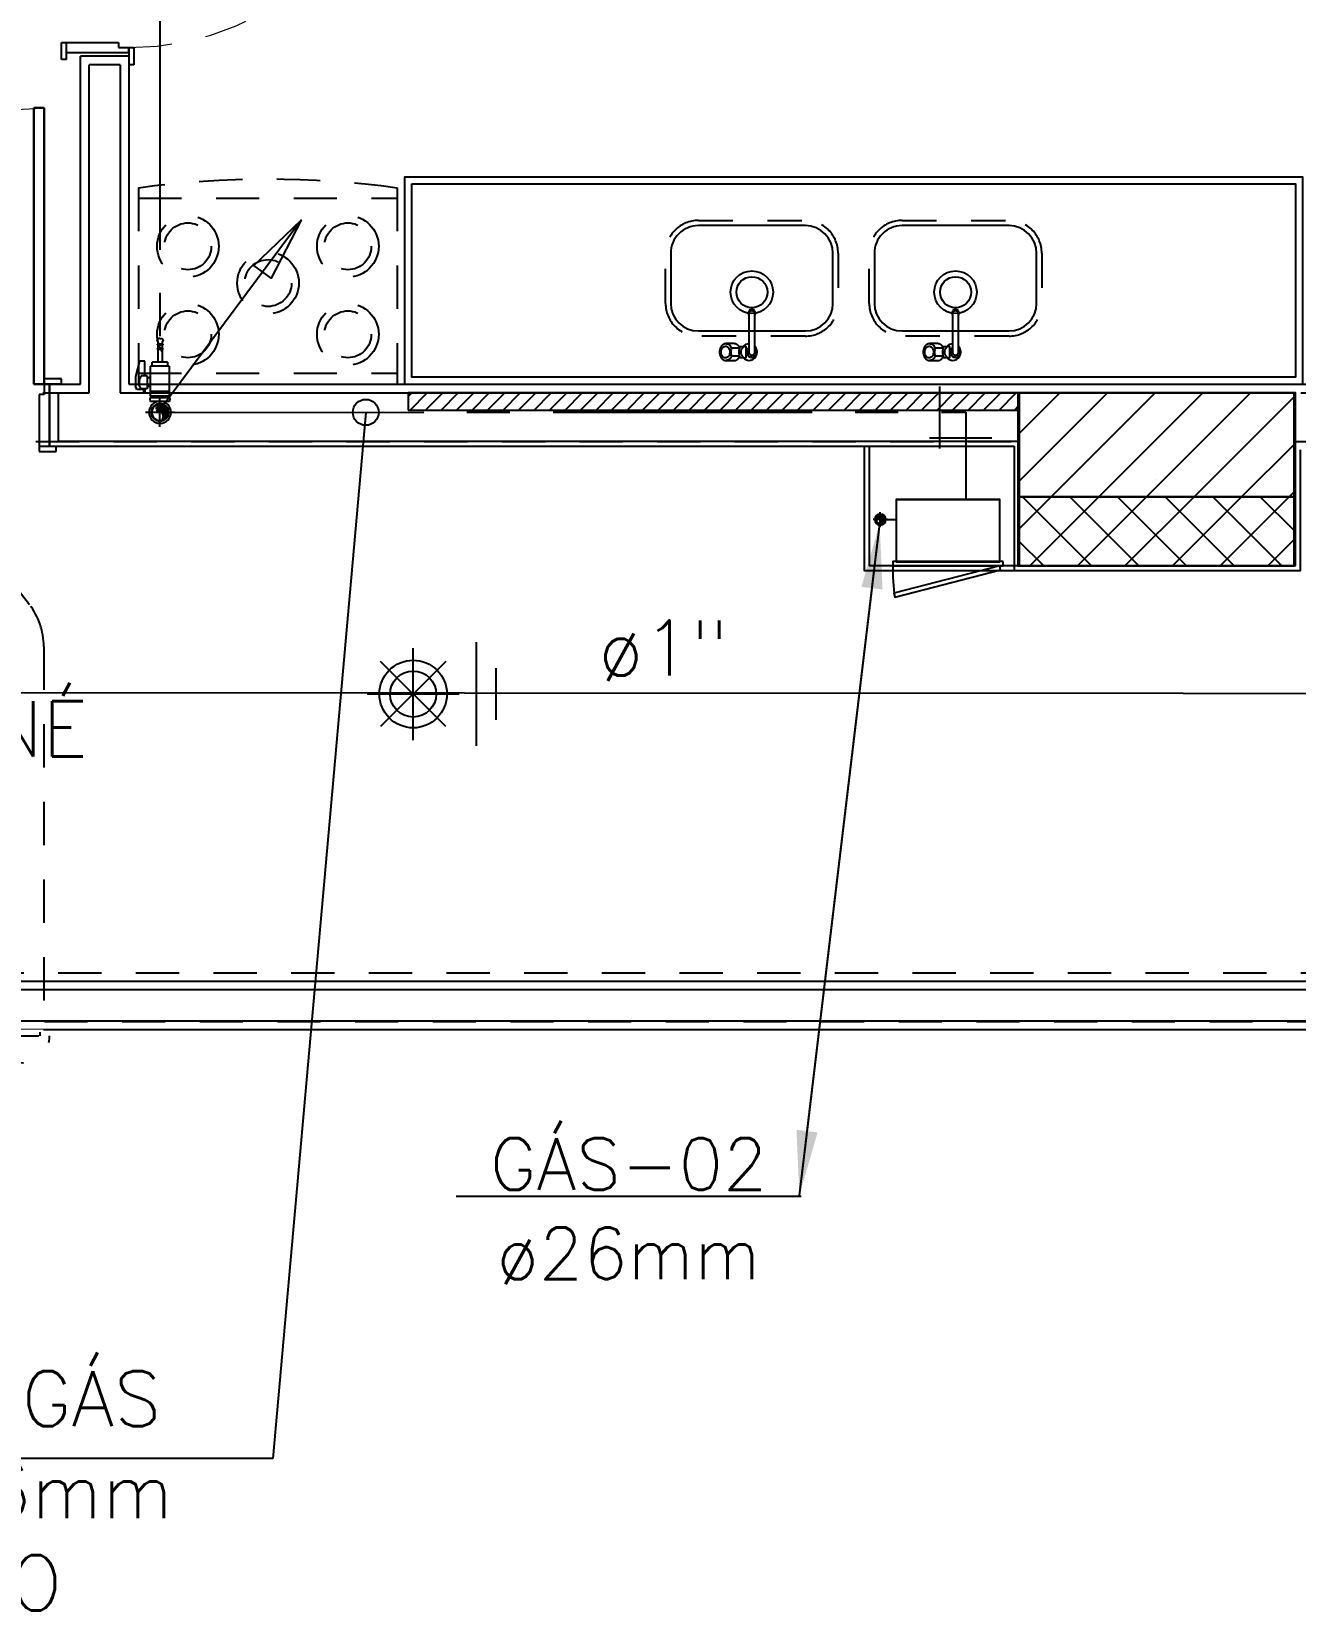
# Model space of a CAD drawing. Header units: millimetres. Extents: x 188.6 to 263.2, y 40.1 to 120.1.
# Drawn here: x 226.388 to 230.049, y 105.782 to 110.355 of the extents above; entities that cross this region are included whole.
import ezdxf
from ezdxf.enums import TextEntityAlignment as Align

# ---------------------------------------------------------------- set-up
doc = ezdxf.new("R2010")
doc.units = ezdxf.units.MM
doc.set_wipeout_variables(frame=1)
for name, pattern in [('_XREF_APTOS 605 E 606_R01$0$HIDDEN2', [0.1875, 0.125, -0.0625]), ('_XREF_APTOS 605 E 606_R01$0$XREF-TIPO$0$HIDDEN2', [0.1875, 0.125, -0.0625]), ('CENTER2', [1.125, 0.75, -0.125, 0.125, -0.125]), ('HIDDEN2', [0.1875, 0.125, -0.0625])]:
    doc.linetypes.add(name, pattern=pattern)
for name, color, linetype in [('_XREF_APTOS 605 E 606_R01$0$L-O-LAYOUT-MOLHADO', 8, 'Continuous'), ('ARQ', 8, 'Continuous'), ('ARQ-BASE', 8, 'Continuous'), ('ESTR-PILARES', 11, 'Continuous'), ('ESTR-VIGAS', 11, 'HIDDEN2'), ('ESTRUTURA', 7, 'Continuous'), ('EX-AQ', 160, 'Continuous'), ('Exaustao Aquecedor', 212, 'Continuous'), ('EXAUSTÃO-AQUECEDOR', 244, 'HIDDEN2'), ('GAS-COL', 7, 'Continuous'), ('GAS-CONEXOES', 200, 'Continuous'), ('GAS-CX', 202, 'Continuous'), ('GAS-PONTO', 202, 'Continuous'), ('GAS-TEXTO', 7, 'Continuous'), ('GAS-TUBO-PISO', 6, 'CENTER2'), ('NORMO-AF', 2, 'Continuous'), ('SPK', 10, 'Continuous'), ('SPK-CONEXAO', 10, 'Continuous'), ('SPK-INTERNO', 244, 'Continuous'), ('SPK-TEXTO', 7, 'Continuous'), ('SPK-TUBO-TETO', 12, 'Continuous')]:
    doc.layers.add(name, color=color, linetype=linetype)
doc.styles.add('60-50', font='romans.shx', dxfattribs={"height": 0.08})
doc.styles.add('60-75', font='romans.shx', dxfattribs={"height": 0.12})
doc.styles.add('ROMANS', font='ROMANS.SHX', dxfattribs={"height": 0.15})
doc.dimstyles.new('BOLAS75', dxfattribs={"dimtxt": 0.12, "dimasz": 0.075, "dimexe": 0.18, "dimexo": 0.06, "dimgap": 0.08, "dimtad": 0, "dimzin": 4, "dimdsep": 46, "dimtxsty": '60-75', "dimblk": 'ORIGIN', "dimcen": 0.09, "dimse1": 1, "dimse2": 1, "dimclrd": 244, "dimclrt": 7, "dimadec": 0, "dimazin": 0, "dimtfac": 1.8, "dimtix": 1, "dimtmove": 2, "dimatfit": 3, "dimldrblk": 'ORIGIN', "dimfxl": 0.18, "dimtvp": 2, "dimtolj": 1, "dimtzin": 4, "dimarcsym": 0})
doc.dimstyles.new('IND75', dxfattribs={"dimtxt": 0.15, "dimasz": 0.1875, "dimexe": 0.15, "dimexo": 0, "dimgap": 0.1, "dimtad": 1, "dimzin": 10, "dimdsep": 46, "dimtxsty": '60-75', "dimcen": 0, "dimclrd": 256, "dimclre": 1, "dimclrt": 256, "dimadec": 0, "dimazin": 0, "dimtfac": 1, "dimtix": 1, "dimtmove": 2, "dimatfit": 3, "dimfxl": 0.15, "dimtolj": 1, "dimtzin": 6, "dimarcsym": 0})

# ---------------------------------------------------------------- blocks, each defined once
blk = doc.blocks.new('_XREF_APTOS 605 E 606_R01$0$XREF-TIPO$0$A$C0189091C')
at = {"layer": 'ARQ-BASE'}
for p, q in [((0.05, 0.1425), (0.05, 0.9425)), ((0.05, 0.9425), (0.08, 0.9425)), ((0.08, 0.9425), (0.05, 0.9425)), ((0.05, 0.9425), (0.05, 0.1425)), ((0.08, 0.9425), (0.08, 0.1425)), ((0.08, 0.1425), (0.08, 0.9425)), ((0, 0.1575), (0.05, 0.1575)), ((0, 0.1425), (0, 0.1575)), ((0.05, 0.1425), (0, 0.1425)), ((0, 0.1425), (0.05, 0.1425)), ((0.035, -0.0375), (0.035, 0.1425)), ((0.08, 0.1425), (0.05, 0.1425)), ((0.05, 0.1425), (0.08, 0.1425)), ((0.05, 0.1425), (0.05, 0.1125)), ((0.85, 0.1575), (0.9, 0.1575)), ((0.85, 0.1425), (0.85, 0.1575)), ((0.865, 0.1425), (0.85, 0.1425)), ((0.85, 0.1125), (0.85, 0.1425)), ((0.85, 0.1425), (0.9, 0.1425)), ((0.865, 0.1425), (0.865, -0.0375)), ((0.9, 0.1575), (0.9, 0.1425)), ((0.05, 0.1125), (0.065, 0.1125)), ((0.065, 0.1125), (0.065, -0.0375)), ((0.835, 0.1125), (0.85, 0.1125)), ((0.835, -0.0375), (0.835, 0.1125)), ((0.015, -0.0525), (0.015, -0.0375)), ((0.065, -0.0375), (0.015, -0.0375)), ((0.065, -0.0375), (0.065, -0.0525)), ((0.835, -0.0525), (0.835, -0.0375)), ((0.885, -0.0375), (0.835, -0.0375)), ((0.885, -0.0375), (0.885, -0.0525)), ((0.065, -0.0525), (0.015, -0.0525)), ((0.885, -0.0525), (0.835, -0.0525))]:
    blk.add_line(p, q, dxfattribs=at)
at = {"layer": 'ARQ-BASE', "color": 8, "linetype": '_XREF_APTOS 605 E 606_R01$0$XREF-TIPO$0$HIDDEN2', "lineweight": 13}
blk.add_arc((0.05, 0.1425), 0.8, 360, 90, dxfattribs=at)
blk = doc.blocks.new('_XREF_APTOS 605 E 606_R01$0$CUBA_BL47_SUPERIOR')
for p, q in [((0.155, 0.1123), (-0.155, 0.1123)), ((-0.235, 0.0323), (-0.235, -0.1128)), ((0.235, -0.1128), (0.235, 0.0323)), ((-0.155, -0.1928), (0.155, -0.1928))]:
    blk.add_line(p, q)
at = {"color": 8, "linetype": '_XREF_APTOS 605 E 606_R01$0$HIDDEN2', "ltscale": 0.5}
blk.add_lwpolyline([(-0.25, 0.0323, -0.414214), (-0.155, 0.1273), (0.155, 0.1273, -0.414214), (0.25, 0.0323), (0.25, -0.1128, -0.414214), (0.155, -0.2078), (-0.155, -0.2078, -0.414214), (-0.25, -0.1128)], format="xyb", close=True, dxfattribs=at)
at = {"color": 8}
blk.add_circle((0, 0), 0.0615, dxfattribs=at)
blk.add_circle((0, 0), 0.0449)
for centre, start, end in [((-0.155, 0.0323), 90, 180), ((0.155, 0.0323), 0, 90), ((-0.155, -0.1128), 180, 270), ((0.155, -0.1128), 270, 0)]:
    blk.add_arc(centre, 0.08, start, end)
blk = doc.blocks.new('_XREF_APTOS 605 E 606_R01$0$DECA_1195CR40_SUPERIOR')
for p, q in [((-0.0086, 0.0002), (-0.0086, -0.1099)), ((0.0086, -0.1099), (0.0086, 0.0002)), ((0.0369, 0.016), (0.0246, 0.016)), ((0.0512, 0.0249), (0.051, 0.0249)), ((0.0513, 0.0249), (0.0512, 0.0249)), ((0.0751, 0.0249), (0.0513, 0.0249)), ((0.0766, 0.0174), (0.0761, 0.0174)), ((0.0246, -0.0151), (0.0369, -0.0151)), ((0.0513, -0.0241), (0.0751, -0.0241)), ((0.0761, -0.0166), (0.0766, -0.0166)), ((-0.0102, -0.1112), (-0.0102, -0.1129)), ((-0.0086, -0.1099), (-0.0086, -0.1112)), ((0.0086, -0.1112), (0.0086, -0.1099)), ((0.0102, -0.1129), (0.0102, -0.1112))]:
    blk.add_line(p, q)
at = {"color": 8}
for p, q in [((0.0594, 0.0116), (0.0356, 0.0116)), ((0.0356, -0.0108), (0.0594, -0.0108))]:
    blk.add_line(p, q, dxfattribs=at)
for points in [[(0.0086, 0.0002, 0), (0.0086, 0.0005, 0), (0.0086, 0.0009, 0), (0.0086, 0.0012, 0), (0.0086, 0.0014, 0), (0.0085, 0.0016, 0), (0.0085, 0.0017, 0), (0.0085, 0.0018, 0), (0.0085, 0.0019, 0), (0.0085, 0.0021, 0), (0.0084, 0.0022, 0), (0.0084, 0.0023, 0), (0.0084, 0.0024, 0), (0.0084, 0.0024, 0), (0.0083, 0.0025, 0), (0.0083, 0.0026, 0), (0.0082, 0.0029, 0), (0.0081, 0.0032, 0), (0.008, 0.0035, 0), (0.0079, 0.0038, 0), (0.0076, 0.0045, 0), (0.0073, 0.005, 0), (0.0069, 0.0056, 0), (0.0065, 0.0061, 0), (0.006, 0.0065, 0), (0.0055, 0.007, 0), (0.005, 0.0074, 0), (0.0045, 0.0077, 0), (0.004, 0.008, 0), (0.0034, 0.0083, 0), (0.0028, 0.0085, 0), (0.0022, 0.0087, 0), (0.0016, 0.0088, 0), (0.001, 0.0089, 0), (0.0003, 0.009, 0), (-0.0003, 0.009, 0), (-0.0009, 0.0089, 0), (-0.0016, 0.0088, 0), (-0.0022, 0.0087, 0), (-0.0028, 0.0085, 0), (-0.0034, 0.0083, 0), (-0.0039, 0.008, 0), (-0.0045, 0.0077, 0), (-0.005, 0.0074, 0), (-0.0055, 0.007, 0), (-0.006, 0.0066, 0), (-0.0064, 0.0061, 0), (-0.0068, 0.0056, 0), (-0.0072, 0.0051, 0), (-0.0076, 0.0045, 0), (-0.0076, 0.0043, 0), (-0.0077, 0.0042, 0), (-0.0078, 0.004, 0), (-0.0079, 0.0039, 0), (-0.0079, 0.0037, 0), (-0.008, 0.0035, 0), (-0.0081, 0.0032, 0), (-0.0082, 0.003, 0), (-0.0083, 0.0027, 0), (-0.0084, 0.0024, 0), (-0.0085, 0.002, 0), (-0.0085, 0.0016, 0), (-0.0086, 0.0011, 0), (-0.0086, 0.0007, 0), (-0.0086, 0.0002, 0)], [(0.0246, 0.016, 0), (0.0245, 0.016, 0), (0.0243, 0.016, 0), (0.0242, 0.016, 0), (0.0241, 0.016, 0), (0.024, 0.016, 0), (0.024, 0.016, 0), (0.024, 0.016, 0)], [(0.0352, 0.0117, 0), (0.0352, 0.0117, 0), (0.0353, 0.0117, 0), (0.0354, 0.0116, 0), (0.0356, 0.0116, 0)], [(0.0352, 0.0117, 0), (0.0354, 0.0111, 0), (0.0357, 0.0099, 0), (0.036, 0.0087, 0), (0.0362, 0.0075, 0), (0.0364, 0.0063, 0), (0.0366, 0.005, 0), (0.0367, 0.0037, 0), (0.0368, 0.0025, 0), (0.0368, 0.0012, 0), (0.0368, -0.0001, 0), (0.0368, -0.0013, 0), (0.0367, -0.0026, 0), (0.0366, -0.0039, 0), (0.0364, -0.0051, 0), (0.0363, -0.0064, 0), (0.036, -0.0076, 0), (0.0358, -0.0088, 0), (0.0354, -0.01, 0), (0.0352, -0.0109, 0)], [(0.051, 0.0249, 0), (0.0505, 0.0249, 0), (0.0496, 0.0248, 0), (0.0488, 0.0247, 0), (0.0479, 0.0245, 0), (0.047, 0.0243, 0), (0.0462, 0.024, 0), (0.0454, 0.0236, 0), (0.0445, 0.0232, 0), (0.0437, 0.0228, 0), (0.0429, 0.0223, 0), (0.0422, 0.0218, 0), (0.0414, 0.0212, 0), (0.0407, 0.0205, 0), (0.04, 0.0198, 0), (0.0393, 0.0191, 0), (0.0386, 0.0183, 0), (0.038, 0.0175, 0), (0.0374, 0.0167, 0), (0.0368, 0.0158, 0), (0.0363, 0.0149, 0), (0.0358, 0.0139, 0), (0.0354, 0.013, 0), (0.0353, 0.0128, 0)], [(0.0513, 0.0249, 0), (0.0513, 0.0249, 0)], [(0.0639, 0.0004, 0), (0.0641, 0.003, 0), (0.0645, 0.0056, 0), (0.0652, 0.008, 0), (0.0662, 0.0102, 0), (0.0675, 0.0122, 0), (0.0689, 0.014, 0), (0.0705, 0.0154, 0), (0.0723, 0.0164, 0), (0.0742, 0.0171, 0), (0.0761, 0.0174, 0), (0.0766, 0.0174, 0)], [(0.0766, -0.0166, 0), (0.0746, -0.0164, 0), (0.0727, -0.0158, 0), (0.0709, -0.0148, 0), (0.0693, -0.0135, 0), (0.0678, -0.0118, 0), (0.0665, -0.0099, 0), (0.0655, -0.0077, 0), (0.0647, -0.0053, 0), (0.0642, -0.0028, 0), (0.0639, -0.0002, 0), (0.0639, 0.0004, 0)], [(0.0751, -0.0241, 0), (0.0755, -0.0241, 0), (0.0764, -0.024, 0), (0.0773, -0.0239, 0), (0.0781, -0.0237, 0), (0.079, -0.0235, 0), (0.0799, -0.0233, 0), (0.0807, -0.0229, 0), (0.0815, -0.0226, 0), (0.0823, -0.0221, 0), (0.0831, -0.0217, 0), (0.0839, -0.0211, 0), (0.0847, -0.0206, 0), (0.0854, -0.02, 0), (0.0861, -0.0193, 0), (0.0868, -0.0186, 0), (0.0875, -0.0178, 0), (0.0881, -0.017, 0), (0.0888, -0.0162, 0), (0.0893, -0.0153, 0), (0.0899, -0.0144, 0), (0.0904, -0.0135, 0), (0.0909, -0.0125, 0), (0.0913, -0.0115, 0), (0.0917, -0.0105, 0), (0.0921, -0.0095, 0), (0.0924, -0.0084, 0), (0.0927, -0.0073, 0), (0.093, -0.0062, 0), (0.0932, -0.0051, 0), (0.0934, -0.004, 0), (0.0935, -0.0028, 0), (0.0936, -0.0017, 0), (0.0937, -0.0005, 0), (0.0937, 0.0006, 0), (0.0936, 0.0018, 0), (0.0936, 0.0029, 0), (0.0935, 0.0041, 0), (0.0933, 0.0052, 0), (0.0931, 0.0064, 0), (0.0929, 0.0075, 0), (0.0926, 0.0086, 0), (0.0923, 0.0096, 0), (0.092, 0.0107, 0), (0.0916, 0.0117, 0), (0.0912, 0.0128, 0), (0.0907, 0.0137, 0), (0.0902, 0.0147, 0), (0.0897, 0.0156, 0), (0.0891, 0.0165, 0), (0.0885, 0.0174, 0), (0.0879, 0.0182, 0), (0.0873, 0.019, 0), (0.0866, 0.0197, 0), (0.0859, 0.0204, 0), (0.0851, 0.0211, 0), (0.0844, 0.0217, 0), (0.0836, 0.0222, 0), (0.0828, 0.0227, 0), (0.082, 0.0232, 0), (0.0812, 0.0236, 0), (0.0803, 0.0239, 0), (0.0795, 0.0242, 0), (0.0786, 0.0245, 0), (0.0778, 0.0247, 0), (0.0769, 0.0248, 0), (0.076, 0.0249, 0), (0.0751, 0.0249, 0), (0.0751, 0.0249, 0)], [(0.0751, 0.0249, 0), (0.0751, 0.0249, 0)], [(0.0766, 0.0174, 0), (0.0785, 0.0172, 0), (0.0804, 0.0166, 0), (0.0822, 0.0157, 0), (0.0838, 0.0143, 0), (0.0853, 0.0127, 0), (0.0866, 0.0107, 0), (0.0877, 0.0085, 0), (0.0885, 0.0062, 0), (0.089, 0.0036, 0), (0.0892, 0.001, 0), (0.0891, -0.0016, 0), (0.0887, -0.0041, 0), (0.0881, -0.0066, 0), (0.0871, -0.0088, 0), (0.086, -0.0109, 0), (0.0846, -0.0127, 0), (0.083, -0.0142, 0), (0.0812, -0.0154, 0), (0.0794, -0.0161, 0), (0.0775, -0.0165, 0), (0.0766, -0.0166, 0)], [(0.024, -0.0152, 0), (0.024, -0.0152, 0), (0.024, -0.0151, 0), (0.0241, -0.0151, 0), (0.0243, -0.0151, 0), (0.0245, -0.0151, 0), (0.0246, -0.0151, 0)], [(0.0356, -0.0108, 0), (0.0354, -0.0108, 0), (0.0353, -0.0108, 0), (0.0352, -0.0108, 0), (0.0352, -0.0109, 0)], [(0.0353, -0.0119, 0), (0.0355, -0.0125, 0), (0.036, -0.0134, 0), (0.0365, -0.0144, 0), (0.037, -0.0153, 0), (0.0376, -0.0161, 0), (0.0382, -0.017, 0), (0.0389, -0.0178, 0), (0.0395, -0.0185, 0), (0.0402, -0.0193, 0), (0.041, -0.0199, 0), (0.0417, -0.0205, 0), (0.0425, -0.0211, 0), (0.0432, -0.0216, 0), (0.0441, -0.0221, 0), (0.0449, -0.0226, 0), (0.0457, -0.0229, 0), (0.0466, -0.0233, 0), (0.0474, -0.0235, 0), (0.0483, -0.0237, 0), (0.0491, -0.0239, 0), (0.05, -0.024, 0), (0.0509, -0.0241, 0), (0.0514, -0.0241, 0)], [(0.0514, -0.0241, 0), (0.0513, -0.0241, 0)], [(0.0751, -0.0241, 0), (0.0751, -0.0241, 0)], [(-0.0086, -0.1059, 0), (-0.0094, -0.1075, 0), (-0.0099, -0.1091, 0), (-0.0102, -0.1109, 0), (-0.0102, -0.1112, 0)], [(-0.0102, -0.1129, 0), (-0.01, -0.1147, 0), (-0.0096, -0.1164, 0), (-0.0088, -0.118, 0), (-0.0078, -0.1195, 0), (-0.0065, -0.1207, 0), (-0.0051, -0.1217, 0), (-0.0035, -0.1225, 0), (-0.0018, -0.1229, 0), (0, -0.1231, 0)], [(0, -0.1231, 0), (0.0018, -0.1229, 0), (0.0035, -0.1225, 0), (0.0051, -0.1217, 0), (0.0065, -0.1207, 0), (0.0078, -0.1195, 0), (0.0088, -0.118, 0), (0.0096, -0.1164, 0), (0.01, -0.1147, 0), (0.0102, -0.1129, 0)], [(0.0102, -0.1112, 0), (0.01, -0.1095, 0), (0.0096, -0.1078, 0), (0.0088, -0.1062, 0), (0.0086, -0.1059, 0)]]:
    blk.add_polyline3d(points)
for points in [[(0.0253, -0.0151, 0), (0.0249, -0.0153, 0), (0.0243, -0.0157, 0), (0.0235, -0.0161, 0), (0.0227, -0.0164, 0), (0.022, -0.0167, 0), (0.0213, -0.0168, 0), (0.0207, -0.0169, 0), (0.0201, -0.017, 0), (0.0196, -0.0169, 0), (0.0192, -0.0168, 0), (0.0186, -0.0166, 0), (0.0182, -0.0163, 0), (0.0179, -0.0159, 0), (0.0177, -0.0154, 0), (0.0175, -0.0149, 0), (0.0173, -0.0142, 0), (0.0173, -0.0135, 0), (0.0173, -0.0127, 0), (0.0173, -0.0118, 0), (0.0173, -0.0108, 0), (0.0174, -0.01, 0), (0.0174, -0.0091, 0), (0.0175, -0.0082, 0), (0.0175, -0.0072, 0), (0.0176, -0.0065, 0), (0.0176, -0.0056, 0), (0.0177, -0.0051, 0), (0.0177, -0.0044, 0), (0.0177, -0.0038, 0), (0.0177, -0.0034, 0), (0.0177, -0.003, 0), (0.0178, -0.0026, 0), (0.0178, -0.0022, 0), (0.0178, -0.0017, 0), (0.0178, -0.0012, 0), (0.0178, -0.0008, 0), (0.0178, -0.0004, 0), (0.0178, -0.0001, 0), (0.0178, 0.0004, 0), (0.0178, 0.0009, 0), (0.0178, 0.0014, 0), (0.0178, 0.0018, 0), (0.0178, 0.0022, 0), (0.0178, 0.0026, 0), (0.0178, 0.003, 0), (0.0178, 0.0034, 0), (0.0177, 0.004, 0), (0.0177, 0.0047, 0), (0.0177, 0.0053, 0), (0.0177, 0.0058, 0), (0.0176, 0.0067, 0), (0.0176, 0.0074, 0), (0.0175, 0.0087, 0), (0.0174, 0.0099, 0), (0.0174, 0.0109, 0), (0.0173, 0.0119, 0), (0.0173, 0.0129, 0), (0.0173, 0.0138, 0), (0.0173, 0.0146, 0), (0.0174, 0.0154, 0), (0.0176, 0.0161, 0), (0.0178, 0.0166, 0), (0.0181, 0.017, 0), (0.0184, 0.0173, 0), (0.0187, 0.0175, 0), (0.0192, 0.0177, 0), (0.0197, 0.0178, 0), (0.0203, 0.0178, 0), (0.0211, 0.0177, 0), (0.0219, 0.0176, 0), (0.0226, 0.0173, 0), (0.0234, 0.017, 0), (0.0242, 0.0166, 0), (0.025, 0.0162, 0), (0.0253, 0.016, 0)], [(0.0246, 0.016, 0), (0.0244, 0.016, 0), (0.0244, 0.0159, 0), (0.0243, 0.0158, 0), (0.0243, 0.0156, 0), (0.0244, 0.0154, 0), (0.0245, 0.0152, 0), (0.0248, 0.0148, 0), (0.0251, 0.0144, 0), (0.0254, 0.014, 0), (0.0258, 0.0135, 0), (0.0267, 0.0124, 0), (0.0272, 0.0118, 0), (0.0277, 0.0112, 0), (0.0282, 0.0103, 0), (0.0288, 0.0094, 0), (0.0294, 0.0083, 0), (0.0297, 0.0077, 0), (0.03, 0.0071, 0), (0.0303, 0.0064, 0), (0.0305, 0.0056, 0), (0.0307, 0.0052, 0), (0.0308, 0.0048, 0), (0.0309, 0.0044, 0), (0.031, 0.0039, 0), (0.0311, 0.0034, 0), (0.0312, 0.0029, 0), (0.0313, 0.0024, 0), (0.0313, 0.0019, 0), (0.0314, 0.0014, 0), (0.0314, 0.0009, 0), (0.0314, 0.0006, 0), (0.0314, 0.0004, 0), (0.0314, 0.0001, 0), (0.0314, -0.0002, 0), (0.0314, -0.0005, 0), (0.0314, -0.0007, 0), (0.0313, -0.001, 0), (0.0313, -0.0013, 0), (0.0313, -0.0017, 0), (0.0312, -0.0021, 0), (0.0311, -0.0025, 0), (0.0311, -0.0029, 0), (0.031, -0.0033, 0), (0.0309, -0.0036, 0), (0.0308, -0.0041, 0), (0.0306, -0.0045, 0), (0.0303, -0.0053, 0), (0.03, -0.0061, 0), (0.0297, -0.0068, 0), (0.0292, -0.0078, 0), (0.0288, -0.0086, 0), (0.0283, -0.0094, 0), (0.0278, -0.0101, 0), (0.0269, -0.0113, 0), (0.0261, -0.0124, 0), (0.0253, -0.0133, 0), (0.025, -0.0137, 0), (0.0247, -0.014, 0), (0.0245, -0.0144, 0), (0.0243, -0.0147, 0), (0.0243, -0.0149, 0), (0.0243, -0.015, 0), (0.0243, -0.0151, 0), (0.0245, -0.0151, 0), (0.0246, -0.0151, 0)], [(0.0594, 0.0129, 0), (0.0593, 0.0127, 0), (0.0593, 0.0125, 0), (0.0593, 0.0122, 0), (0.0593, 0.0119, 0), (0.0593, 0.0117, 0), (0.0594, 0.0116, 0)], [(0.0594, 0.0129, 0), (0.0607, 0.0155, 0), (0.0623, 0.0179, 0), (0.064, 0.0199, 0), (0.066, 0.0216, 0), (0.0681, 0.023, 0), (0.0703, 0.0241, 0), (0.0725, 0.0247, 0), (0.0749, 0.0249, 0), (0.0751, 0.0249, 0)], [(0.0594, -0.0108, 0), (0.0602, -0.0075, 0), (0.0607, -0.0041, 0), (0.061, -0.0006, 0), (0.0609, 0.0028, 0), (0.0605, 0.0062, 0), (0.0599, 0.0096, 0), (0.0594, 0.0116, 0)], [(0.0594, -0.0108, 0), (0.0593, -0.011, 0), (0.0593, -0.0113, 0), (0.0593, -0.0115, 0), (0.0593, -0.0118, 0), (0.0594, -0.012, 0), (0.0594, -0.0121, 0)], [(0.0751, -0.0241, 0), (0.0727, -0.0239, 0), (0.0705, -0.0233, 0), (0.0682, -0.0223, 0), (0.0662, -0.0209, 0), (0.0642, -0.0192, 0), (0.0624, -0.0172, 0), (0.0609, -0.0149, 0), (0.0595, -0.0123, 0), (0.0594, -0.0121, 0)], [(0.0086, -0.1112, 0), (0.0086, -0.1119, 0), (0.0085, -0.1126, 0), (0.0084, -0.1133, 0), (0.0082, -0.1139, 0), (0.008, -0.1145, 0), (0.0077, -0.1152, 0), (0.0074, -0.1157, 0), (0.007, -0.1163, 0), (0.0066, -0.1168, 0), (0.0061, -0.1173, 0), (0.0056, -0.1178, 0), (0.0051, -0.1182, 0), (0.0045, -0.1186, 0), (0.0039, -0.1189, 0), (0.0033, -0.1192, 0), (0.0027, -0.1194, 0), (0.002, -0.1196, 0), (0.0014, -0.1197, 0), (0.0007, -0.1198, 0), (0, -0.1198, 0), (-0.0007, -0.1198, 0), (-0.0013, -0.1197, 0), (-0.002, -0.1196, 0), (-0.0027, -0.1194, 0), (-0.0033, -0.1192, 0), (-0.0039, -0.1189, 0), (-0.0045, -0.1186, 0), (-0.0051, -0.1182, 0), (-0.0056, -0.1178, 0), (-0.0061, -0.1173, 0), (-0.0066, -0.1168, 0), (-0.007, -0.1163, 0), (-0.0073, -0.1157, 0), (-0.0077, -0.1152, 0), (-0.008, -0.1145, 0), (-0.0082, -0.1139, 0), (-0.0084, -0.1133, 0), (-0.0085, -0.1126, 0), (-0.0086, -0.1119, 0), (-0.0086, -0.1112, 0)]]:
    blk.add_polyline3d(points, dxfattribs=at)
for centre, radius, start, end in [((0.0083, 0.0004), 0.0239, 40.6224, 224.7251), ((0, 0.0004), 0.0155, 303.7054, 236.2946), ((0, 0.0004), 0.00862, 180, 180.586), ((0, 0.0004), 0.00862, 180.586, 182.5957), ((0, 0.0004), 0.00862, 357.1497, 359.5628), ((0, 0.0004), 0.00862, 359.5628, 0), ((0.0366, 0.0122), 0.0015, 156.1757, 196.6323), ((0.0083, 0.0004), 0.0239, 270.7235, 319.3776), ((0.0366, -0.0113), 0.0015, 163.3677, 203.8243)]:
    blk.add_arc(centre, radius, start, end)
for start, end in [(0, 233.4897), (306.5103, 0)]:
    blk.add_arc((0, 0.0004), 0.0145, start, end, dxfattribs=at)
blk = doc.blocks.new('_XREF_APTOS 605 E 606_R01$0$A$C2F7920B8')
at = {"layer": '_XREF_APTOS 605 E 606_R01$0$L-O-LAYOUT-MOLHADO', "linetype": '_XREF_APTOS 605 E 606_R01$0$HIDDEN2'}
for p, q in [((0, 0.5682), (0, 0)), ((0.75, 0.5682), (0.75, 0)), ((0, 0.539), (0.75, 0.539)), ((0, 0.0321), (0.75, 0.0321)), ((0, 0), (0.75, 0))]:
    blk.add_line(p, q, dxfattribs=at)
for centre, radius in [((0.1433, 0.3992), 0.0893), ((0.1433, 0.3992), 0.0679), ((0.6067, 0.3992), 0.0893), ((0.6067, 0.3992), 0.0679), ((0.3756, 0.2929), 0.0893), ((0.3756, 0.2929), 0.0679), ((0.1433, 0.1443), 0.0893), ((0.6067, 0.1443), 0.0893), ((0.1433, 0.1443), 0.0679), ((0.6067, 0.1443), 0.0679)]:
    blk.add_circle(centre, radius, dxfattribs=at)
blk.add_arc((0.375, -2.1881), 2.7816, 82.2521, 97.7479, dxfattribs=at)
blk = doc.blocks.new('A$C1BFF5DEF')
at = {"layer": 'ARQ-BASE'}
h = blk.add_hatch(dxfattribs=at)
h.set_pattern_fill('ANSI31', color=8, scale=0.01)
h.set_pattern_definition([(45, (30.198822, 0.204894), (-0.02245064, 0.02245064), [])])
h.paths.add_polyline_path([(30.36, 0.2049), (30.36, 0.2549), (28.5895, 0.2549), (28.5895, 0.2049)])
at = {"layer": 'ARQ', "color": 8}
for p, q in [((35.705, -1.45), (17.2998, -1.45)), ((35.705, -1.475), (17.2998, -1.475)), ((35.705, -1.565), (17.2998, -1.565)), ((35.705, -1.59), (17.2998, -1.59))]:
    blk.add_line(p, q, dxfattribs=at)
at = {"layer": 'ARQ-BASE', "color": 8}
for p, q in [((27.6403, 0.2799), (27.6403, 1.2299)), ((27.7803, 1.2299), (27.6403, 1.2299)), ((27.6653, 0.2549), (27.6653, 1.2049)), ((27.7553, 1.2049), (27.6653, 1.2049)), ((27.7553, 1.2049), (27.7553, 0.2549)), ((27.7803, 1.2299), (27.7803, 0.2799)), ((27.5503, 0.2799), (27.6403, 0.2799)), ((27.5503, 0.2799), (27.5503, 0.0999)), ((27.7803, 0.2799), (32.9803, 0.2799)), ((27.5753, 0.2549), (27.6653, 0.2549)), ((27.5753, 0.2549), (27.5753, 0.1149)), ((27.7553, 0.2549), (30.36, 0.2549)), ((30.36, 0.2549), (28.5895, 0.2549)), ((28.5895, 0.2549), (28.5895, 0.2049)), ((28.5895, 0.2049), (30.36, 0.2049)), ((27.5503, 0.0999), (30.3449, 0.0999)), ((27.5753, 0.1149), (30.36, 0.1149))]:
    blk.add_line(p, q, dxfattribs=at)
for points in [[(28.5803, 0.2799), (28.5803, 0.8799), (31.1803, 0.8799), (31.1803, 0.2799)], [(29.9104, 0.0999), (29.9103, -0.2601), (31.1749, -0.2601), (31.1749, 0.0899)], [(29.9254, 0.0999), (29.9253, -0.2451), (31.1599, -0.2451), (31.1599, 0.0899)], [(30.3449, 0.0999), (30.3449, -0.2601)]]:
    blk.add_lwpolyline(points, dxfattribs=at)
for points in [[(28.6003, 0.8599), (31.1603, 0.8599), (31.1603, 0.2999), (28.6003, 0.2999)], [(30.36, -0.2451), (31.1599, -0.2451), (31.1599, 0.2549), (30.36, 0.2549)]]:
    blk.add_lwpolyline(points, close=True, dxfattribs=at)
for name, p, rotation in [('_XREF_APTOS 605 E 606_R01$0$XREF-TIPO$0$A$C0189091C', (27.6378, 2.1049), 270), ('_XREF_APTOS 605 E 606_R01$0$CUBA_BL47_SUPERIOR', (29.5853, 0.5462), 180), ('_XREF_APTOS 605 E 606_R01$0$CUBA_BL47_SUPERIOR', (30.1753, 0.5462), 180), ('_XREF_APTOS 605 E 606_R01$0$DECA_1195CR40_SUPERIOR', (29.5853, 0.3731), 180), ('_XREF_APTOS 605 E 606_R01$0$DECA_1195CR40_SUPERIOR', (30.1753, 0.3731), 180)]:
    blk.add_blockref(name, p, dxfattribs=dict(at, rotation=rotation))
at = {"layer": 'ARQ-BASE', "color": 8, "xscale": -1}
blk.add_blockref('_XREF_APTOS 605 E 606_R01$0$XREF-TIPO$0$A$C0189091C', (27.5853, 0.1374), dxfattribs=at)
at = {"layer": 'ARQ-BASE', "color": 8}
blk.add_blockref('_XREF_APTOS 605 E 606_R01$0$A$C2F7920B8', (27.8082, 0.2799), dxfattribs=at)
blk = doc.blocks.new('SPK')
blk.add_wipeout([(-0.0692, 0.0692), (-0.0673, 0.0711), (-0.0673, 0.0711), (-0.0658, 0.0724), (-0.0658, 0.0724), (-0.0636, 0.0744), (-0.0636, 0.0744), (-0.0618, 0.0759), (-0.0618, 0.0759), (-0.0596, 0.0776), (-0.0596, 0.0776), (-0.0579, 0.0789), (-0.0579, 0.0789), (-0.0546, 0.0813), (-0.0546, 0.0813), (-0.0525, 0.0826), (-0.0507, 0.0837), (-0.0507, 0.0837), (-0.0481, 0.0852), (-0.0481, 0.0852), (-0.0453, 0.0868), (-0.0453, 0.0868), (-0.0431, 0.0879), (-0.0416, 0.0886), (-0.0399, 0.0894), (-0.0399, 0.0894), (-0.0364, 0.0908), (-0.0364, 0.0908), (-0.0341, 0.0917), (-0.0318, 0.0926), (-0.0302, 0.0931), (-0.0281, 0.0938), (-0.0266, 0.0942), (-0.0266, 0.0942), (-0.0244, 0.0948), (-0.0226, 0.0952), (-0.0226, 0.0952), (-0.0203, 0.0957), (-0.0203, 0.0957), (-0.0183, 0.0961), (-0.0183, 0.0961), (-0.0148, 0.0968), (-0.0148, 0.0968), (-0.0114, 0.0972), (-0.01, 0.0974), (-0.0083, 0.0975), (-0.0083, 0.0975), (-0.0058, 0.0977), (-0.0047, 0.0978), (-0.0047, 0.0978), (-0.0027, 0.0978), (-0.0027, 0.0978), (-0.001, 0.0979), (-0.001, 0.0979), (0, 0.0979), (0.0016, 0.0979), (0.0038, 0.0978), (0.0038, 0.0978), (0.0084, 0.0975), (0.0113, 0.0972), (0.0113, 0.0972), (0.0155, 0.0966), (0.0175, 0.0963), (0.0175, 0.0963), (0.0207, 0.0957), (0.0228, 0.0952), (0.0248, 0.0947), (0.0248, 0.0947), (0.0274, 0.094), (0.0274, 0.094), (0.0306, 0.093), (0.0324, 0.0924), (0.0324, 0.0924), (0.0354, 0.0912), (0.0373, 0.0905), (0.0373, 0.0905), (0.0398, 0.0894), (0.0422, 0.0883), (0.0422, 0.0883), (0.0451, 0.0869), (0.0469, 0.0859), (0.049, 0.0847), (0.0513, 0.0833), (0.053, 0.0823), (0.0549, 0.081), (0.0566, 0.0798), (0.0566, 0.0798), (0.0592, 0.078), (0.0615, 0.0762), (0.0659, 0.0724), (0.0669, 0.0714), (0.0669, 0.0714), (0.0692, 0.0692), (0.0692, 0.0692), (0.0692, 0.0692), (0.0692, 0.0692), (0.0717, 0.0667), (0.0717, 0.0667), (0.0739, 0.0642), (0.0739, 0.0642), (0.0753, 0.0626), (0.0753, 0.0626), (0.0765, 0.0611), (0.0765, 0.0611), (0.0785, 0.0585), (0.0785, 0.0585), (0.0805, 0.0556), (0.0805, 0.0556), (0.0805, 0.0556), (0.0826, 0.0526), (0.0826, 0.0526), (0.0841, 0.05), (0.0841, 0.05), (0.0855, 0.0476), (0.0865, 0.0458), (0.0865, 0.0458), (0.0877, 0.0434), (0.0877, 0.0434), (0.0877, 0.0434), (0.089, 0.0407), (0.089, 0.0407), (0.0901, 0.0382), (0.0901, 0.0382), (0.0915, 0.0348), (0.0915, 0.0348), (0.0927, 0.0315), (0.0932, 0.0298), (0.0938, 0.028), (0.0938, 0.028), (0.0938, 0.028), (0.0948, 0.0246), (0.0948, 0.0246), (0.0948, 0.0246), (0.0952, 0.0228), (0.0952, 0.0228), (0.0957, 0.0206), (0.0961, 0.0188), (0.0964, 0.0169), (0.0967, 0.0153), (0.0969, 0.0135), (0.0969, 0.0135), (0.0972, 0.0113), (0.0972, 0.0113), (0.0975, 0.0085), (0.0975, 0.0085), (0.0978, 0.005), (0.0978, 0.005), (0.0979, 0.0023), (0.0979, 0.0023), (0.0979, 0), (0.0979, 0), (0.0978, -0.0048), (0.0978, -0.0048), (0.0976, -0.0077), (0.0973, -0.0103), (0.0973, -0.0103), (0.0968, -0.0148), (0.0968, -0.0148), (0.0959, -0.0195), (0.0959, -0.0195), (0.0949, -0.0238), (0.0949, -0.0238), (0.094, -0.0272), (0.094, -0.0272), (0.093, -0.0305), (0.093, -0.0305), (0.0911, -0.0357), (0.0911, -0.0357), (0.0897, -0.0391), (0.0897, -0.0391), (0.088, -0.0429), (0.088, -0.0429), (0.0861, -0.0466), (0.0844, -0.0496), (0.082, -0.0534), (0.082, -0.0534), (0.0794, -0.0572), (0.0776, -0.0596), (0.0776, -0.0596), (0.074, -0.0641), (0.074, -0.0641), (0.074, -0.0641), (0.069, -0.069), (0.0692, -0.0692), (0.0675, -0.0709), (0.0675, -0.0709), (0.0664, -0.0719), (0.0651, -0.0731), (0.064, -0.0741), (0.0627, -0.0752), (0.061, -0.0766), (0.0597, -0.0776), (0.0584, -0.0785), (0.0564, -0.08), (0.0546, -0.0813), (0.053, -0.0823), (0.0515, -0.0833), (0.0488, -0.0849), (0.0465, -0.0862), (0.0443, -0.0873), (0.0415, -0.0887), (0.0389, -0.0898), (0.037, -0.0907), (0.0339, -0.0918), (0.0339, -0.0918), (0.0315, -0.0927), (0.0283, -0.0937), (0.0244, -0.0948), (0.0216, -0.0955), (0.019, -0.096), (0.0154, -0.0967), (0.0126, -0.0971), (0.0101, -0.0974), (0.0064, -0.0977), (0.0029, -0.0979), (0, -0.0979), (-0.0021, -0.0979), (-0.0084, -0.0975), (-0.0131, -0.097), (-0.0169, -0.0964), (-0.019, -0.096), (-0.0218, -0.0954), (-0.0218, -0.0954), (-0.0256, -0.0945), (-0.0275, -0.094), (-0.0305, -0.093), (-0.0342, -0.0917), (-0.0367, -0.0908), (-0.0398, -0.0894), (-0.044, -0.0874), (-0.0451, -0.0869), (-0.0481, -0.0853), (-0.0511, -0.0835), (-0.053, -0.0823), (-0.0553, -0.0808), (-0.059, -0.0781), (-0.0603, -0.0771), (-0.0619, -0.0759), (-0.064, -0.0741), (-0.0665, -0.0718), (-0.0676, -0.0708), (-0.0692, -0.0692), (-0.0718, -0.0665), (-0.0755, -0.0623), (-0.0755, -0.0623), (-0.0792, -0.0576), (-0.0792, -0.0576), (-0.0813, -0.0545), (-0.0813, -0.0545), (-0.0848, -0.0489), (-0.0865, -0.0458), (-0.0865, -0.0458), (-0.0865, -0.0458), (-0.0891, -0.0406), (-0.0891, -0.0406), (-0.0912, -0.0355), (-0.0912, -0.0355), (-0.093, -0.0306), (-0.093, -0.0306), (-0.0944, -0.0259), (-0.0953, -0.0222), (-0.0962, -0.0181), (-0.0967, -0.015), (-0.0972, -0.0118), (-0.0976, -0.007), (-0.0978, -0.0044), (-0.0979, 0), (-0.0978, 0.0032), (-0.0977, 0.0066), (-0.0977, 0.0066), (-0.0974, 0.01), (-0.0974, 0.01), (-0.0969, 0.0136), (-0.0965, 0.0165), (-0.096, 0.019), (-0.0954, 0.022), (-0.0947, 0.0246), (-0.094, 0.0273), (-0.0932, 0.03), (-0.0932, 0.03), (-0.0919, 0.0338), (-0.0919, 0.0338), (-0.0891, 0.0405), (-0.0878, 0.0433), (-0.0865, 0.0458), (-0.0842, 0.0499), (-0.0842, 0.0499), (-0.0842, 0.0499), (-0.0819, 0.0537), (-0.0819, 0.0537), (-0.0794, 0.0572), (-0.0794, 0.0572), (-0.0758, 0.062), (-0.0758, 0.062), (-0.0725, 0.0658), (-0.0691, 0.0691)]).dxf.layer = 'SPK'
at = {"layer": 'SPK'}
blk.add_circle((0, 0), 0.0979, dxfattribs=at)
at = {"layer": 'SPK-INTERNO'}
for p, q in [((-0.0942, 0.0942), (0.0942, -0.0942)), ((-0.0942, -0.0942), (0.0942, 0.0942)), ((0, 0.1332), (0, -0.1332)), ((-0.1332, 0), (0.1332, 0))]:
    blk.add_line(p, q, dxfattribs=at)
blk.add_circle((0, 0), 0.0666, dxfattribs=at)
blk = doc.blocks.new('RED')
for p, q in [((0, -0.2), (0, 0.2)), ((0.0766, -0.1), (0.0766, 0.1))]:
    blk.add_line(p, q)
blk = doc.blocks.new('_Origin')
at = {"layer": 'NORMO-AF', "color": 0, "lineweight": -2}
blk.add_line((0, 0), (-1, 0), dxfattribs=at)
blk.add_circle((0, 0), 0.5, dxfattribs=at)
blk = doc.blocks.new('C50')
h = blk.add_hatch(color=8)
edge = h.paths.add_edge_path()
edge.add_arc((0, 0), 0.0238, 540, 720)
edge.add_ellipse((0.0119, 0), major_axis=(0.0119, 0), ratio=0.815791, start_angle=180, end_angle=360, ccw=False)
edge.add_ellipse((-0.0119, 0), major_axis=(-0.0119, 0), ratio=0.815791, start_angle=180, end_angle=360)
at = {"color": 252}
for p, q in [((0.0421, 0), (-0.0421, 0)), ((0, -0.0421), (0, 0.0421))]:
    blk.add_line(p, q, dxfattribs=at)
at = {"color": 0}
for radius in [0.0318, 0.0253]:
    blk.add_circle((0, 0), radius, dxfattribs=at)
at = {"color": 8}
blk.add_circle((0, 0), 0.0237, dxfattribs=at)
blk.add_ellipse((-0.0119, 0), major_axis=(-0.0119, 0), ratio=0.815791, start_param=3.141593, end_param=6.283185, dxfattribs=at)
at = {"color": 8, "extrusion": (0, 0, -1)}
blk.add_ellipse((0.0119, 0), major_axis=(0.0119, 0), ratio=0.815791, start_param=0, end_param=3.141593, dxfattribs=at)
blk = doc.blocks.new('ponto')
at = {"layer": 'GAS-PONTO'}
for p, q in [((-0.004, 0.1217), (-0.0058, 0.1186)), ((-0.0058, 0.1186), (-0.0043, 0.1145)), ((-0.0056, 0.1102), (-0.0056, 0.1092)), ((-0.0043, 0.1102), (-0.0056, 0.1102)), ((-0.0043, 0.1092), (-0.0056, 0.1092)), ((-0.0056, 0.1018), (-0.0056, 0.1007)), ((-0.0043, 0.1018), (-0.0056, 0.1018)), ((-0.0043, 0.1007), (-0.0056, 0.1007)), ((-0.0043, 0.1145), (-0.0043, 0.1102)), ((0.0043, 0.1102), (-0.0043, 0.1102)), ((-0.0043, 0.1102), (-0.0043, 0.0756)), ((-0.0043, 0.1092), (0.0043, 0.1092)), ((0.0043, 0.1018), (-0.0043, 0.1018)), ((-0.0043, 0.1007), (0.0043, 0.1007)), ((0, 0.1217), (-0.004, 0.1217)), ((0, 0.1217), (0.004, 0.1217)), ((0.004, 0.1217), (0.0058, 0.1186)), ((0.0058, 0.1186), (0.0043, 0.1145)), ((0.0043, 0.1145), (0.0043, 0.1102)), ((0.0043, 0.1102), (0.0056, 0.1102)), ((0.0043, 0.1102), (0.0043, 0.0756)), ((0.0056, 0.1092), (0.0043, 0.1092)), ((0.0043, 0.1018), (0.0056, 0.1018)), ((0.0056, 0.1007), (0.0043, 0.1007)), ((0.0056, 0.1102), (0.0056, 0.1092)), ((0.0056, 0.1018), (0.0056, 0.1007)), ((-0.0394, 0.0774), (-0.047, 0.0479)), ((-0.0292, 0.0774), (-0.0394, 0.0774)), ((-0.0292, 0.0493), (-0.0292, 0.0774)), ((-0.0182, 0.0101), (-0.0182, 0.0678)), ((0.0176, 0.0678), (-0.0182, 0.0678)), ((-0.0153, 0.0678), (-0.0153, 0.0755)), ((0.0148, 0.0755), (-0.0152, 0.0755)), ((0.0148, 0.0755), (0.0148, 0.0678)), ((0.0176, 0.0678), (0.0176, 0.0101)), ((-0.047, 0.0479), (-0.047, 0.0303)), ((-0.0361, 0.0493), (-0.04, 0.0425)), ((-0.04, 0.0425), (-0.04, 0.0311)), ((-0.0361, 0.0243), (-0.04, 0.0311)), ((-0.0292, 0.0493), (-0.0361, 0.0493)), ((-0.0246, 0.0493), (-0.0292, 0.0493)), ((-0.0246, 0.0493), (-0.0246, 0.0243)), ((-0.0182, 0.0452), (-0.0246, 0.0452)), ((-0.0448, 0.023), (-0.047, 0.0303)), ((-0.0312, 0.023), (-0.0448, 0.023)), ((-0.0292, 0.0243), (-0.0361, 0.0243)), ((-0.0312, 0.0186), (-0.0312, 0.023)), ((-0.0292, 0.0186), (-0.0312, 0.0186)), ((-0.0246, 0.0243), (-0.0292, 0.0243)), ((-0.0292, 0.0243), (-0.0292, 0.0186)), ((-0.0182, 0.0284), (-0.0246, 0.0284)), ((-0.0185, 0.0069), (-0.0194, 0.0052)), ((-0.0185, 0.0069), (-0.0194, 0.0052)), ((-0.0194, 0.0024), (-0.0188, 0.0014)), ((-0.0194, 0.0024), (-0.0188, 0.0014)), ((-0.0185, 0.0075), (-0.0185, 0.0069)), ((-0.0185, 0.0075), (-0.0185, 0.0069)), ((0.0185, 0.0069), (-0.0185, 0.0069)), ((0.0185, 0), (-0.0185, 0)), ((0.0176, 0.0101), (-0.0182, 0.0101)), ((0.0176, 0.0193), (-0.018, 0.0193)), ((0.016, 0.01), (-0.016, 0.01)), ((0.016, 0.01), (-0.016, 0.01)), ((0.0185, 0.0069), (0.0185, 0.0075)), ((0.0185, 0.0069), (0.0185, 0.0075)), ((0.0194, 0.0052), (0.0185, 0.0069)), ((0.0194, 0.0052), (0.0185, 0.0069)), ((0.0188, 0.0014), (0.0194, 0.0024)), ((0.0188, 0.0014), (0.0194, 0.0024))]:
    blk.add_line(p, q, dxfattribs=at)
for centre, radius, start, end in [((-0.0166, 0.0038), 0.00309, 153.4394, 206.5695), ((-0.0166, 0.0038), 0.00309, 153.4394, 206.5695), ((-0.0216, 0), 0.00309, 0.0045, 26.5695), ((-0.0216, 0), 0.00309, 0.0045, 26.5695), ((-0.016, 0.0075), 0.00247, 90.0045, 180.0045), ((-0.016, 0.0075), 0.00247, 90.0045, 180.0045), ((0.016, 0.0075), 0.00247, 0.0045, 90.0045), ((0.016, 0.0075), 0.00247, 0.0045, 90.0045), ((0.0216, 0), 0.00309, 153.4394, 180.0045), ((0.0216, 0), 0.00309, 153.4394, 180.0045), ((0.0166, 0.0038), 0.00309, 333.4394, 26.5695), ((0.0166, 0.0038), 0.00309, 333.4394, 26.5695)]:
    blk.add_arc(centre, radius, start, end, dxfattribs=at)
blk = doc.blocks.new('J')
for p, q in [((-0.1, -0.1), (-0.1, 0.14)), ((-0.14, 0.1), (0.1, 0.1))]:
    blk.add_line(p, q)
blk = doc.blocks.new('chami1')
at = {"layer": 'EXAUSTÃO-AQUECEDOR'}
for p, q in [((-1.627, 3.182, 0), (-1.53, 3.2564, 0)), ((-1.5434, 3.2738, 0), (-1.53, 3.2564, 0)), ((-1.53, 3.2564, 0), (0.0198, 1.238, 0)), ((-1.6403, 3.1993, 0), (-1.627, 3.182, 0)), ((-0.0611, 1.1426, 0), (-1.627, 3.182, 0)), ((-0.0509, -0.0113, 0), (-0.0509, 0, 0)), ((0.0509, -0.0113, 0), (0.0509, 0, 0))]:
    blk.add_line(p, q, dxfattribs=at)
at = {"layer": 'EXAUSTÃO-AQUECEDOR', "extrusion": (2.15334e-08, -1.56885e-05, 1)}
blk.add_line((-0.0779, -0.0113, 0), (0.0779, -0.0113, 0), dxfattribs=at)
at = {"layer": 'EXAUSTÃO-AQUECEDOR'}
blk.add_arc((-1.5919, 3.2366, 0), 0.0611, 37.5176, 217.5176, dxfattribs=at)
at = {"layer": 'EXAUSTÃO-AQUECEDOR', "extrusion": (-9.04541e-08, -6.94519e-08, 1)}
blk.add_arc((-0.1389, 1.1162, 0), 0.2, 0, 37.5176, dxfattribs=at)
at = {"layer": 'EXAUSTÃO-AQUECEDOR', "extrusion": (2.15334e-08, -1.56885e-05, 1)}
blk.add_arc((0, -0.0113, 0), 0.0779, 180, 0, dxfattribs=at)
blk.add_wipeout([(-0.0596, 0.0064), (0.0596, 0.0064), (0.0596, 0), (-0.0596, 0)]).dxf.layer = 'EXAUSTÃO-AQUECEDOR'
at = {"layer": 'EXAUSTÃO-AQUECEDOR'}
for p, q in [((-0.0611, 1.1426, 0), (-0.0611, 0.01, 0)), ((0.0611, 1.1162, 0), (0.0611, 0.01, 0))]:
    blk.add_line(p, q, dxfattribs=at)
blk = doc.blocks.new('INDU')
at = {"color": 7}
blk.add_line((-0.005, 0), (0.005, 0), dxfattribs=at)
at = {"style": 'ROMANS'}
for tag, p in [('TQ-01', (0, 0.001189)), ('100', (0, -0.001718))]:
    blk.add_attdef(tag, text='', height=0.0015, dxfattribs=at).set_placement(p, align=Align.MIDDLE)
blk = doc.blocks.new('COBERTURA_29-09-2016')
at = {"layer": 'ESTR-PILARES', "linetype": 'Continuous'}
for p, q in [((22.565, 1.4214), (22.8236, 1.68)), ((22.565, 1.5593), (22.6857, 1.68)), ((22.6615, 1.38), (22.9615, 1.68)), ((22.7994, 1.38), (23.0994, 1.68)), ((22.9373, 1.38), (23.2373, 1.68)), ((23.0751, 1.38), (23.365, 1.6699)), ((22.965, 1.53), (22.965, 1.53)), ((23.213, 1.38), (23.365, 1.532)), ((22.965, 1.43), (22.965, 1.43)), ((22.565, 1.2835), (22.6615, 1.38)), ((22.5778, 1.38), (22.7778, 1.18)), ((22.5994, 1.18), (22.7994, 1.38)), ((22.7157, 1.38), (22.9157, 1.18)), ((22.7373, 1.18), (22.9373, 1.38)), ((22.8535, 1.38), (23.0535, 1.18)), ((22.8751, 1.18), (23.0751, 1.38)), ((22.9914, 1.38), (23.1914, 1.18)), ((23.013, 1.18), (23.213, 1.38)), ((23.1293, 1.38), (23.3293, 1.18)), ((23.1509, 1.18), (23.3509, 1.38)), ((23.2672, 1.38), (23.365, 1.2822)), ((23.3509, 1.38), (23.365, 1.3941)), ((22.565, 1.2549), (22.6399, 1.18)), ((22.965, 1.28), (22.965, 1.28)), ((23.2888, 1.18), (23.365, 1.2562))]:
    blk.add_line(p, q, dxfattribs=at)
for points in [[(22.565, 1.38), (23.365, 1.38), (23.365, 1.68), (22.565, 1.68), (22.565, 1.38)], [(23.365, 1.38), (22.565, 1.38), (22.565, 1.18), (23.365, 1.18), (23.365, 1.38)]]:
    blk.add_lwpolyline(points, dxfattribs=at)
at = {"layer": 'ESTR-VIGAS'}
for points in [[(22.565, 1.68), (18.37, 1.68)], [(28.01, 1.68), (23.365, 1.68)], [(18.37, 1.54), (22.565, 1.54)], [(23.365, 1.54), (28.01, 1.54)], [(28.01, 0), (18.37, 0)], [(18.17, -0.14), (28.01, -0.14)]]:
    blk.add_lwpolyline(points, dxfattribs=at)

msp = doc.modelspace()

# ---------------------------------------------------------------- block references
at = {"layer": 'ARQ'}
msp.add_blockref('A$C1BFF5DEF', (198.8891, 109.0543), dxfattribs=at)

# ---------------------------------------------------------------- next in the draw order: linework, layer by layer
at = {"layer": 'GAS-CX'}
for points in [[(229.1924, 108.82), (229.1924, 109), (228.8924, 109), (228.8924, 108.82)], [(229.1924, 108.8193), (229.1924, 108.9993), (228.8924, 108.9993), (228.8924, 108.8193)], [(229.2024, 108.82), (228.8824, 108.82), (228.8824, 108.808), (229.2024, 108.808)], [(229.1924, 108.808), (228.8858, 108.7287), (228.8882, 108.7169), (229.1948, 108.7963)]]:
    msp.add_lwpolyline(points, close=True, dxfattribs=at)
msp.add_arc((229.6035, 108.808), 0.7211, 180, 187.2599, dxfattribs=at)
at = {"layer": 'GAS-TUBO-PISO'}
msp.add_line((226.7598, 110.4733), (226.7598, 109.4668), dxfattribs=at)
for points in [[(226.7737, 109.2525), (229.0944, 109.2528), (229.0944, 108.9993)], [(228.8465, 108.942), (228.8924, 108.942)]]:
    msp.add_lwpolyline(points, dxfattribs=at)

# ---------------------------------------------------------------- next in the draw order: block references
at = {"layer": 'GAS-COL', "xscale": -1, "rotation": 90.00000000005213}
msp.add_blockref('C50', (226.7598, 109.2525), dxfattribs=at)
at = {"layer": 'GAS-COL', "xscale": -0.5, "yscale": 0.5, "zscale": 0.5, "rotation": 90}
msp.add_blockref('C50', (228.8465, 108.942), dxfattribs=at)
at = {"layer": 'GAS-COL'}
ref = msp.add_blockref('INDU', (228.1176, 106.9812), dxfattribs=dict(at, xscale=100, yscale=-100, zscale=100, rotation=180))
ref.add_attrib('100', 'ø26mm', dxfattribs={"layer": '0', "height": 0.15, "style": 'ROMANS'}).set_placement((228.1176, 106.8095, 0.9), align=Align.MIDDLE)
ref.add_attrib('TQ-01', 'GÁS-02', dxfattribs={"layer": '0', "height": 0.15, "style": 'ROMANS'}).set_placement((228.1176, 107.1001, 0.9), align=Align.MIDDLE)
at = {"layer": 'GAS-CONEXOES', "xscale": 0.75, "yscale": 0.75, "zscale": 0.75, "rotation": 89.99999999999997}
msp.add_blockref('J', (229.0944, 109.2528), dxfattribs=at)
at = {"layer": 'GAS-PONTO', "xscale": 1.5, "yscale": 1.5, "zscale": 1.5}
msp.add_blockref('ponto', (226.7598, 109.2843), dxfattribs=at)
at = {"layer": 'SPK', "rotation": 180}
msp.add_blockref('SPK', (227.4932, 108.4365), dxfattribs=at)
at = {"layer": 'SPK-CONEXAO', "xscale": -0.75, "yscale": 0.75, "zscale": 0.75, "rotation": 180}
msp.add_blockref('RED', (227.6753, 108.4365), dxfattribs=at)

# ---------------------------------------------------------------- next in the draw order: texts
at = {"layer": 'GAS-TEXTO', "insert": (224.4462, 106.4756), "char_height": 0.16, "width": 3.014298, "attachment_point": 1, "style": '60-75'}
msp.add_mtext('TUBULAÇÃO PEX-GÁS MULTICAMADAS 16mm EMBUTIDA NO PISO ', dxfattribs=at)
at = {"layer": 'SPK-TEXTO', "style": '60-75'}
msp.add_text('ø1"', height=0.16, dxfattribs=at).set_placement((228.0299, 108.4898))

# ---------------------------------------------------------------- next in the draw order: leaders
at = {"layer": 'GAS-COL'}
msp.add_leader([(227.1687, 109.8095), (226.7553, 109.2543)], dimstyle='IND75', override={"dimldrblk": 'ClosedBlank'}, dxfattribs=at)
for points in [[(228.8446, 108.9295), (228.6176, 107.0307)], [(228.612, 106.9843), (228.839, 108.8831)]]:
    msp.add_leader(points, dimstyle='IND75', dxfattribs=at)

# ---------------------------------------------------------------- next in the draw order: linework, layer by layer
at = {"layer": 'SPK-TUBO-TETO'}
msp.add_lwpolyline([(233.8896, 108.4366), (198.4825, 108.4525)], dxfattribs=at)

# ---------------------------------------------------------------- next in the draw order: leaders
at = {"layer": 'GAS-TEXTO'}
msp.add_leader([(227.3558, 109.2525), (227.0866, 106.2226), (224.3512, 106.2226)], dimstyle='BOLAS75', dxfattribs=at)

# ---------------------------------------------------------------- next in the draw order: block references
at = {"layer": 'Exaustao Aquecedor', "color": 1}
msp.add_blockref('chami1', (226.362, 107.4578, 0), dxfattribs=at)

# ---------------------------------------------------------------- next in the draw order: block references
at = {"layer": 'ESTRUTURA'}
msp.add_blockref('COBERTURA_29-09-2016', (206.6802, 107.6277), dxfattribs=at)

# ---------------------------------------------------------------- next in the draw order: texts
at = {"layer": 'EX-AQ', "color": 7, "insert": (224.2118, 108.4157), "char_height": 0.16, "width": 2.321374, "attachment_point": 1, "style": '60-50'}
msp.add_mtext('DIFUSOR P/ CHAMINÉ\\PDE AQUECEDOR', dxfattribs=at)

doc.saveas('drawing.dxf')
